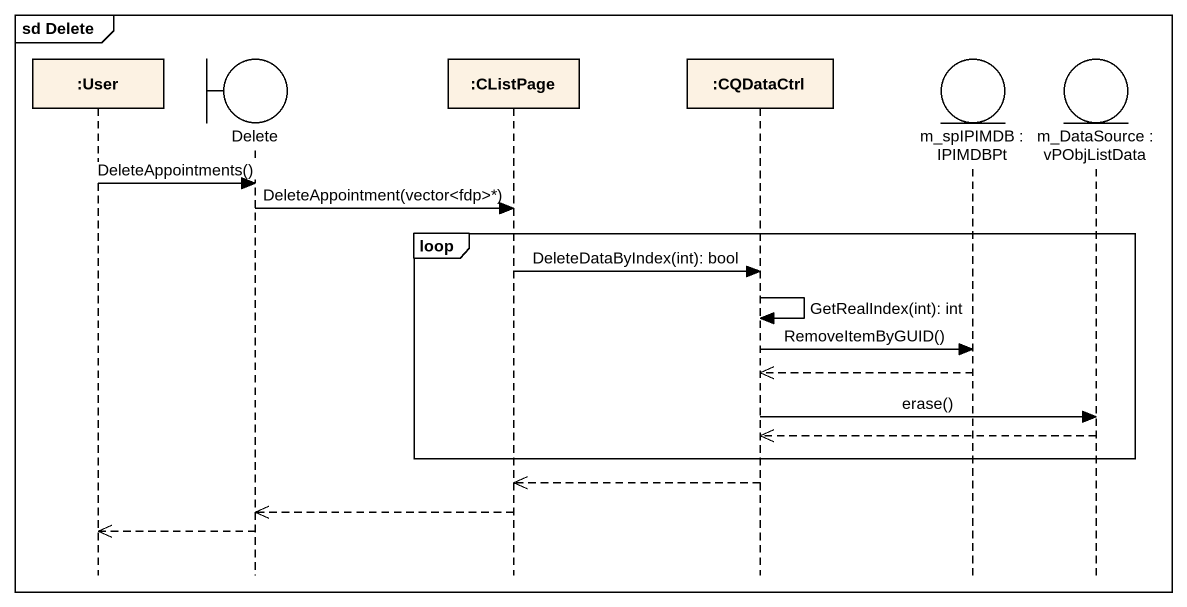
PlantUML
@startuml
mainframe sd Delete
hide footbox
participant ":User" as User
boundary Delete
participant ":CListPage" as CListPage
participant ":CQDataCtrl" as CQDataCtrl
entity "m_spIPIMDB : IPIMDBPt" as m_spIPIMDB
entity "m_DataSource : vPObjListData" as m_DataSource

User -> Delete : DeleteAppointments()
Delete -> CListPage : DeleteAppointment(vector<fdp>*)
loop
  CListPage -> CQDataCtrl : DeleteDataByIndex(int): bool
  CQDataCtrl -> CQDataCtrl : GetRealIndex(int): int
  CQDataCtrl -> m_spIPIMDB : RemoveItemByGUID()
  m_spIPIMDB -->> CQDataCtrl
  CQDataCtrl -> m_DataSource : erase()
  m_DataSource -->> CQDataCtrl
end
CQDataCtrl -->> CListPage
CListPage -->> Delete
Delete -->> User
@enduml
